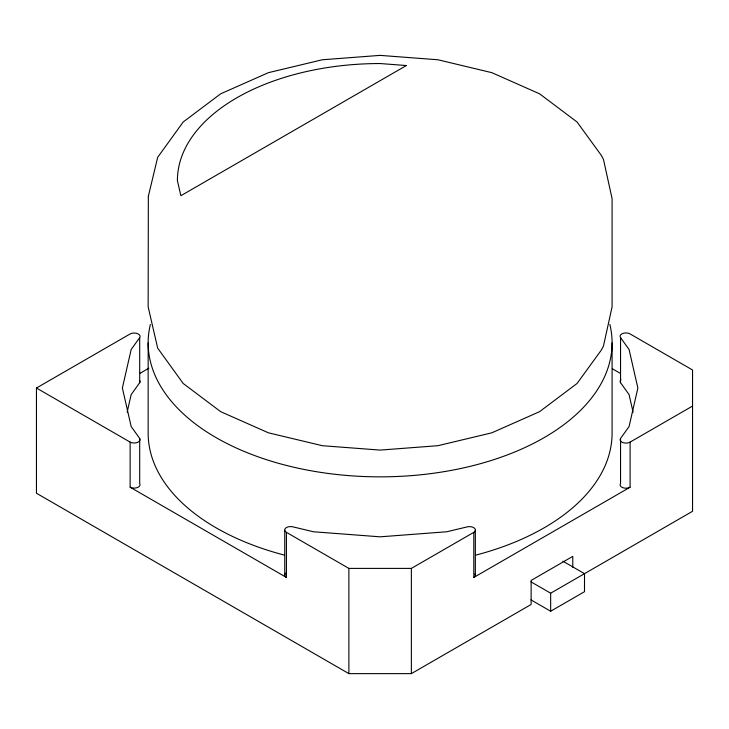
<?xml version="1.0" encoding="UTF-8"?>
<svg xmlns="http://www.w3.org/2000/svg" width="729" height="729" viewBox="0 0 729 729"><rect width="100%" height="100%" fill="white"/><g stroke="black" fill="none" stroke-linecap="round" stroke-linejoin="round"><path stroke-width="1.09" d="M127.147 412.213L131.165 394.608L139.695 382.716A5.914 3.417 0 0 0 139.758 380.483M36.45 388.019L130.136 333.937A5.914 3.417 0 0 1 137.417 333.609A5.914 3.417 0 0 1 139.695 337.618L131.165 349.51L122.381 388.019L131.165 426.538L139.695 438.43L139.695 483.518A5.914 3.417 0 0 1 137.417 487.528A5.914 3.417 0 0 1 130.136 487.209L130.136 442.111L36.45 388.019L36.45 493.241L348.881 673.623L411.366 673.623L531.131 604.478L531.131 580.43L572.784 556.373L572.784 567.308M692.55 406.062L630.102 442.111L630.102 487.209A5.859 3.381 0 0 1 622.703 487.628A5.859 3.381 0 0 1 620.552 483.518L620.552 438.43L629.081 426.538L637.866 388.019L629.081 349.51L620.552 337.618A5.859 3.381 0 0 1 622.703 333.508A5.859 3.381 0 0 1 630.102 333.937L692.55 369.986L692.55 511.284L550.659 593.206L530.967 581.842M139.968 373.348L148.816 368.245M286.433 532.352L348.881 568.401L411.366 568.401L473.804 532.352A5.914 3.417 0 0 0 474.36 528.142A5.914 3.417 0 0 0 467.426 526.83L446.831 531.76L380.119 536.826L313.415 531.76L292.821 526.83A5.859 3.381 0 0 0 285.704 528.078A5.859 3.381 0 0 0 286.433 532.352L286.433 577.441L130.136 487.209M473.804 532.352L473.804 577.441L630.102 487.209M530.967 599.876L550.659 611.239L584.503 591.702L584.503 573.659L562.852 561.166M612.415 368.81L620.279 373.348M620.552 337.618L620.552 382.716L629.081 394.608L633.091 412.213M612.087 342.931L612.087 433.117A231.968 133.926 0 0 1 476.028 555.061M550.659 593.206L550.659 611.239M475.344 530.302L475.344 575.4M411.366 568.401L411.366 673.623M348.881 568.401L348.881 673.623M284.747 530.293L284.747 575.381M148.151 342.931L148.151 433.117A231.968 133.926 0 0 0 284.21 555.061M139.695 337.618L139.695 382.716M474.962 573.914A5.914 3.417 0 0 1 473.804 577.441M286.433 577.441A5.859 3.381 0 0 1 285.704 573.176M620.552 382.716A5.859 3.381 0 0 1 620.889 379.727M139.695 438.43A5.914 3.417 0 0 1 137.417 442.43A5.914 3.417 0 0 1 130.136 442.111M630.102 442.111A5.859 3.381 0 0 1 622.703 442.53A5.859 3.381 0 0 1 620.552 438.43M609.845 324.35A231.968 133.926 0 0 1 380.119 476.848A231.968 133.926 0 0 1 150.393 324.35M148.342 196.265L148.151 306.854L157.683 348.161L183.189 383.472L220.668 411.666L268.463 432.826L322.318 445.701L380.119 450.094L437.919 445.701L491.783 432.826L539.569 411.666L577.058 383.472L601.325 350.093L603.457 346.065L612.087 306.854L612.087 198.625L603.457 159.405L601.325 155.386L577.058 121.998L539.569 93.813L491.783 72.654L437.919 59.769L380.119 55.377L322.318 59.769L268.463 72.654L220.668 93.813L183.189 121.998L157.683 157.309L148.342 196.265M406.354 65.537L180.856 195.727L177.402 180.582A202.726 117.041 0 0 1 380.119 63.541L406.354 65.537"/></g></svg>
